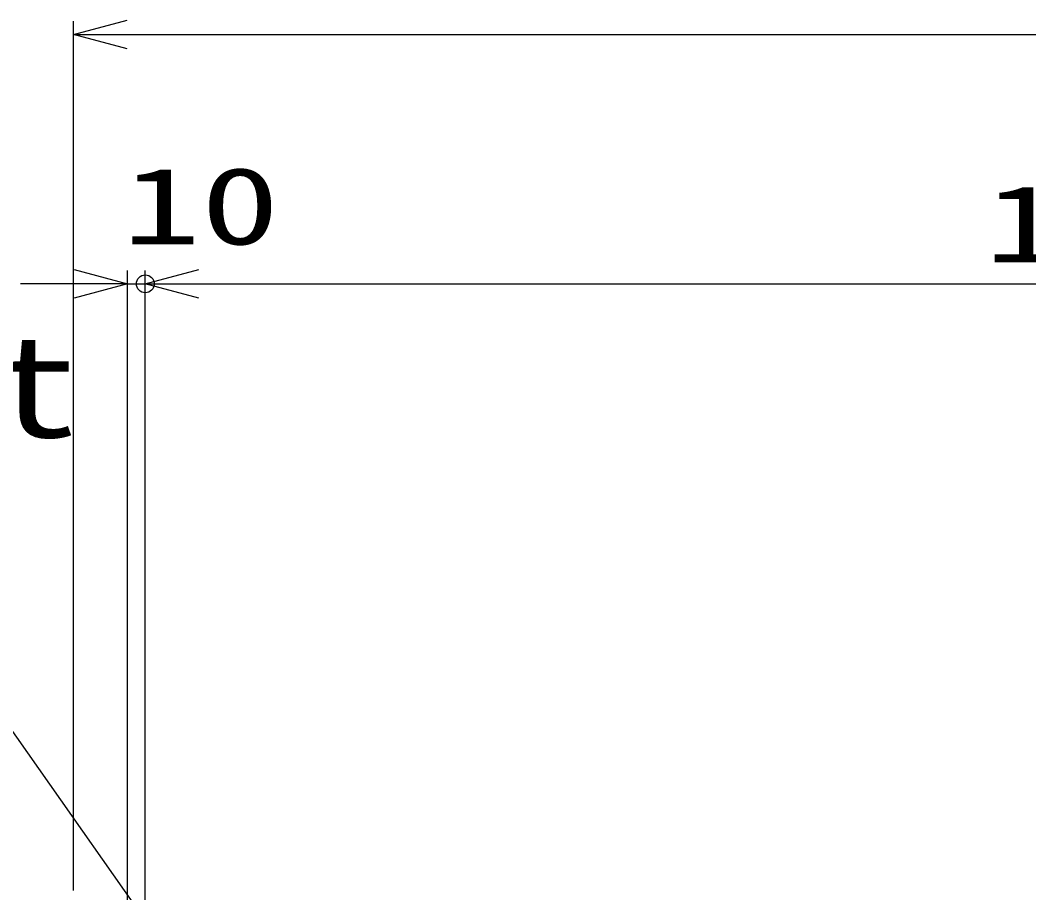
# Model space of a CAD drawing. Units: millimetres, scale not verified. Extents: x -4455 to 4455, y -3150 to 3150.
# Drawn here: x -2936 to -2370, y 402 to 892 of the extents above; entities that cross this region are included whole.
import ezdxf
from ezdxf.enums import TextEntityAlignment as Align

# ---------------------------------------------------------------- set-up
doc = ezdxf.new("R2010")
doc.units = ezdxf.units.MM
doc.header["$LTSCALE"] = 20
doc.header["$PDMODE"] = 32
doc.header["$PDSIZE"] = 10
doc.linetypes.add('USER2', pattern=[0.375, 0.25, -0.125])
doc.layers.add('0-1_寸法線', color=4, linetype='Continuous', lineweight=25)
doc.layers.add('0-2_0', color=3, linetype='USER2', lineweight=25)
doc.layers.add('0-3_DEFPOINTS', color=7, linetype='Continuous')
doc.styles.add('ＭＳ ゴシック', font='')
doc.styles.get('ＭＳ ゴシック').set_extended_font_data('MS Gothic')

# ---------------------------------------------------------------- blocks, each defined once
blk = doc.blocks.new('_Open30')
at = {"layer": '0-2_0', "color": 4, "linetype": 'Continuous'}
blk.add_line((0, 0), (-20, 0), dxfattribs=at)
blk.add_lwpolyline([(-20, 5.36), (0, 0), (-20, -5.36)], dxfattribs=at)

msp = doc.modelspace()

# ---------------------------------------------------------------- linework, layer by layer
at = {"layer": '0-1_寸法線'}
for p, q in [((-2906.33, 402.92), (-2906.33, 891.07)), ((-2876.33, 883.57), (-1736.33, 883.57)), ((-2876.08, 368.35), (-2876.08, 751.07)), ((-2866.08, 310.35), (-2866.08, 751.07)), ((-2866.08, 310.35), (-2866.08, 751.07)), ((-2906.08, 743.57), (-2936.08, 743.57)), ((-2876.08, 743.57), (-2866.08, 743.57)), ((-2836.08, 743.57), (-1804.08, 743.57)), ((-2836.08, 743.57), (-2806.08, 743.57))]:
    msp.add_line(p, q, dxfattribs=at)
msp.add_lwpolyline([(-3790.52, 643.6), (-3047.07, 643.6), (-2744.65, 213.12)], dxfattribs=at)
at = {"layer": '0-3_DEFPOINTS'}
msp.add_point((-2866.08, 743.57), dxfattribs=at)

# ---------------------------------------------------------------- block references
at = {"layer": '0-1_寸法線', "xscale": 1.5, "yscale": 1.5, "rotation": 180}
for p in [(-2906.33, 883.57), (-2866.08, 743.57), (-2866.08, 743.57)]:
    msp.add_blockref('_Open30', p, dxfattribs=at)
at = {"layer": '0-1_寸法線', "xscale": 1.5, "yscale": 1.5}
msp.add_blockref('_Open30', (-2876.08, 743.57), dxfattribs=at)

# ---------------------------------------------------------------- texts
at = {"layer": '0-1_寸法線', "color": 2, "style": 'ＭＳ ゴシック'}
for s, height, width, p in [('10', 43.26, 1.5, (-2879.03, 752.74)), ('1092', 43.26, 1.5, (-2395.08, 742.74)), ('門扉横枠 31x31x1.6t', 57.77, 1.25, (-3837.72, 640))]:
    msp.add_text(s, height=height, dxfattribs=dict(at, width=width)).set_placement(p, align=Align.BOTTOM_LEFT)

doc.saveas('drawing.dxf')
